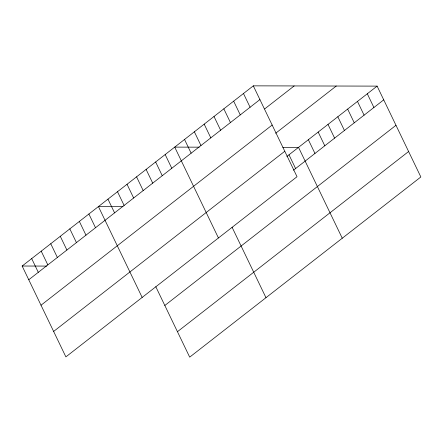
<?xml version="1.0" encoding="UTF-8"?>
<svg xmlns="http://www.w3.org/2000/svg" width="443" height="443" viewBox="0 0 443 443"><rect width="100%" height="100%" fill="white"/><g stroke="black" fill="none" stroke-linecap="round" stroke-linejoin="round"><path stroke-width="0.66" d="M253.307 85.853L297.031 176.713L65.88 356.886L22.15 266.027L253.307 85.853L377.12 86.114L420.85 176.973L189.693 357.147L155.786 286.687M28.762 279.76L259.914 99.586M264.692 108.912L294.163 85.942M41.011 305.216L272.163 125.037M275.679 133.249L336.265 86.031M53.631 331.436L284.783 151.262M286.876 156.457L377.12 86.114M293.487 170.19L383.732 99.847M164.829 305.476L395.981 125.297M177.444 331.696L408.601 151.523M199.228 147.165L174.714 147.115L218.438 237.969M282.867 147.342L298.532 147.375L342.256 238.229M122.949 206.621L98.429 206.571L142.159 297.43M22.15 266.027L46.665 266.082M367.297 93.772L373.909 107.505M357.473 101.43L364.085 115.163M347.65 109.089L354.262 122.822M337.826 116.742L344.438 130.48M328.003 124.4L334.615 138.133M318.179 132.058L324.791 145.791M308.356 139.717L314.962 153.45M288.997 154.806L295.603 168.539M243.478 93.512L250.09 107.245M233.655 101.17L240.267 114.903M223.831 108.823L230.443 122.561M214.008 116.481L220.62 130.22M204.184 124.14L210.796 137.873M194.361 131.798L200.972 145.531M232.066 227.231L265.977 297.69M184.537 139.456L191.143 153.189M165.178 154.546L171.784 168.279M155.643 161.977L162.254 175.71M146.107 169.409L152.719 183.142M136.571 176.84L143.183 190.573M127.036 184.271L133.648 198.01M117.5 191.708L124.112 205.441M107.965 199.14L114.576 212.873M88.893 214.002L95.505 227.735M79.363 221.434L85.97 235.167M69.828 228.865L76.434 242.603M60.292 236.302L66.899 250.035M50.757 243.733L57.363 257.466M41.221 251.164L47.827 264.897M31.686 258.596L38.297 272.329"/></g></svg>
